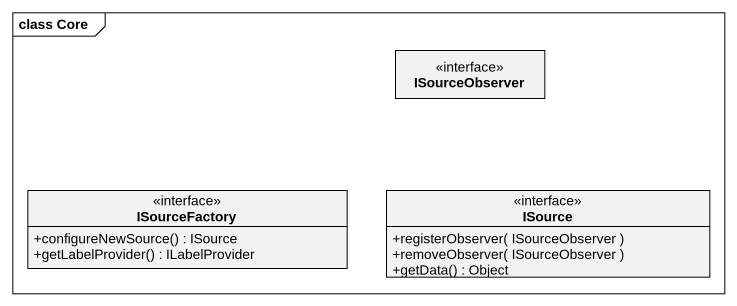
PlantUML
@startuml
mainframe class Core
hide circle
hide empty members
skinparam classAttributeIconSize 0
interface ISourceObserver
interface ISourceFactory {
  +configureNewSource() : ISource
  +getLabelProvider() : ILabelProvider
}
interface ISource {
  +registerObserver( ISourceObserver )
  +removeObserver( ISourceObserver )
  +getData() : Object
}
@enduml
